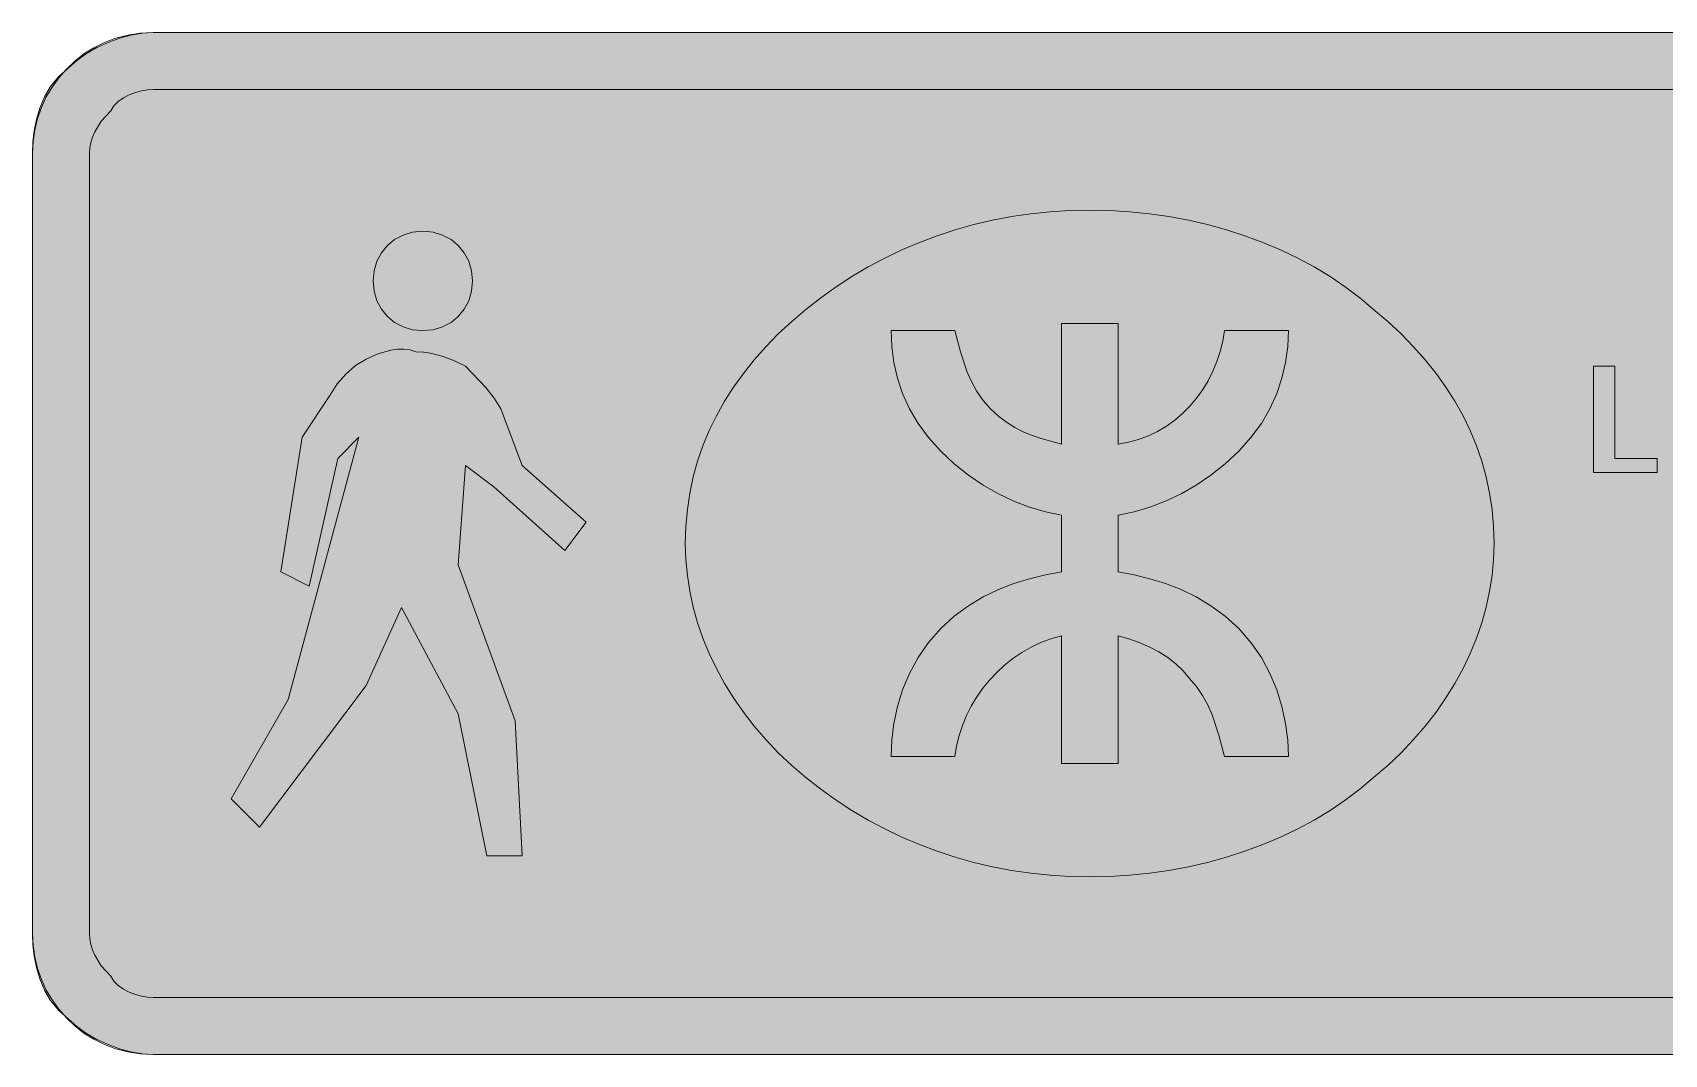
# Model space of a CAD drawing. Header units: metres. Extents: x 11 to 555, y 50 to 222.
# Drawn here: x 10.6 to 286.6, y 49.7 to 222.5 of the extents above; entities that cross this region are included whole.
import ezdxf

# ---------------------------------------------------------------- set-up
doc = ezdxf.new("R2010")
doc.units = ezdxf.units.M
for name, color, linetype, true_color in [('FILL_BLUE_0000FF', 7, 'Continuous', 0x0000ff), ('FILL_RED_FF0000', 7, 'Continuous', 0xff0000), ('FILL_WHITE_FFFFFF', 7, 'Continuous', 0xffffff), ('STROKE_BLUE_0000FF', 7, 'Continuous', 0x0000ff), ('STROKE_WHITE_FFFFFF', 7, 'Continuous', 0xffffff)]:
    doc.layers.add(name, color=color, linetype=linetype, true_color=true_color)

msp = doc.modelspace()

# ---------------------------------------------------------------- hatches: boundary and pattern name
at = {"layer": 'FILL_BLUE_0000FF', "true_color": 0x0000ff}
h = msp.add_hatch(color=7, dxfattribs=at)
h.dxf.hatch_style = 1
h.paths.add_polyline_path([(535.05, 212.88), (535.95, 212.82), (536.85, 212.65), (537.75, 212.37), (538.65, 211.98), (540.45, 210.85), (542.25, 209.28), (543.13, 207.48), (543.9, 205.68), (544.44, 203.88), (544.65, 202.08), (544.65, 70.08), (544.65, 66.48), (543.94, 65.58), (543.45, 64.68), (542.96, 63.78), (542.25, 62.88), (540.45, 61.23), (539.55, 60.69), (538.65, 60.48), (537.75, 60.29), (536.85, 59.88), (535.95, 59.47), (535.05, 59.28), (31.05, 59.28), (30.1, 59.34), (29.08, 59.5), (28.03, 59.79), (27, 60.18), (26.02, 60.69), (25.14, 61.3), (24.41, 62.04), (23.85, 62.88), (22.27, 64.68), (21.15, 66.48), (20.76, 67.38), (20.47, 68.28), (20.31, 69.18), (20.25, 70.08), (20.25, 202.08), (20.31, 202.98), (20.47, 203.88), (20.76, 204.78), (21.15, 205.68), (22.27, 207.48), (23.85, 209.28), (24.41, 210.12), (25.14, 210.85), (26.02, 211.47), (27, 211.98), (28.03, 212.37), (29.08, 212.65), (30.1, 212.82), (31.05, 212.88), (535.05, 212.88)])
at = {"layer": 'FILL_RED_FF0000', "true_color": 0xff0000}
h = msp.add_hatch(color=7, dxfattribs=at)
h.dxf.hatch_style = 1
h.paths.add_polyline_path([(186.09, 79.75), (182.76, 79.96), (179.47, 80.3), (176.21, 80.79), (173, 81.4), (169.83, 82.15), (166.72, 83.02), (163.65, 84.03), (160.64, 85.16), (157.69, 86.42), (154.81, 87.8), (151.99, 89.3), (149.24, 90.92), (146.56, 92.66), (143.97, 94.51), (141.45, 96.48), (139.05, 98.55), (136.78, 100.69), (134.67, 102.91), (132.69, 105.2), (130.87, 107.55), (129.19, 109.96), (127.67, 112.42), (126.3, 114.93), (125.08, 117.48), (124.02, 120.07), (123.12, 122.69), (122.38, 125.34), (121.8, 128), (121.39, 130.69), (121.13, 133.38), (121.05, 136.08), (121.13, 138.98), (121.39, 141.82), (121.8, 144.6), (122.38, 147.33), (123.12, 150), (124.02, 152.62), (125.08, 155.18), (126.3, 157.68), (127.67, 160.13), (129.19, 162.52), (130.87, 164.85), (132.69, 167.13), (134.67, 169.35), (136.78, 171.52), (139.05, 173.63), (141.45, 175.68), (143.97, 177.65), (146.56, 179.5), (149.24, 181.24), (151.99, 182.86), (154.81, 184.36), (157.69, 185.74), (160.64, 187), (163.65, 188.13), (166.72, 189.14), (169.83, 190.01), (173, 190.76), (176.21, 191.37), (179.47, 191.86), (182.76, 192.2), (186.09, 192.41), (189.45, 192.48), (192.82, 192.41), (196.19, 192.2), (199.54, 191.86), (202.86, 191.37), (206.14, 190.76), (209.38, 190.01), (212.57, 189.14), (215.7, 188.13), (218.76, 187), (221.74, 185.74), (224.63, 184.36), (227.42, 182.86), (230.11, 181.24), (232.68, 179.5), (235.13, 177.65), (237.45, 175.68), (239.85, 173.63), (242.12, 171.52), (244.23, 169.35), (246.21, 167.13), (248.03, 164.85), (249.71, 162.52), (251.23, 160.13), (252.6, 157.68), (253.82, 155.18), (254.88, 152.62), (255.78, 150), (256.52, 147.33), (257.1, 144.6), (257.51, 141.82), (257.77, 138.98), (257.85, 136.08), (257.77, 133.38), (257.51, 130.69), (257.1, 128), (256.52, 125.34), (255.78, 122.69), (254.88, 120.07), (253.82, 117.48), (252.6, 114.93), (251.23, 112.42), (249.71, 109.96), (248.03, 107.55), (246.21, 105.2), (244.23, 102.91), (242.12, 100.69), (239.85, 98.55), (237.45, 96.48), (235.13, 94.51), (232.68, 92.66), (230.11, 90.92), (227.42, 89.3), (224.63, 87.8), (221.74, 86.42), (218.76, 85.16), (215.7, 84.03), (212.57, 83.02), (209.38, 82.15), (206.14, 81.4), (202.86, 80.79), (199.54, 80.3), (196.19, 79.96), (192.82, 79.75), (189.45, 79.68), (186.09, 79.75)])
at = {"layer": 'FILL_WHITE_FFFFFF', "true_color": 0xffffff}
h = msp.add_hatch(color=7, dxfattribs=at)
h.dxf.hatch_style = 1
h.paths.add_polyline_path([(536.85, 222.37), (538.65, 222.05), (540.45, 221.53), (542.25, 220.83), (544.05, 219.96), (545.85, 218.94), (547.65, 217.77), (549.45, 216.48), (550.74, 215.02), (551.91, 213.39), (552.93, 211.61), (553.8, 209.73), (554.5, 207.8), (555.02, 205.85), (555.34, 203.93), (555.45, 202.08), (555.45, 70.08), (555.34, 68.23), (555.02, 66.31), (554.5, 64.36), (553.8, 62.43), (552.93, 60.55), (551.91, 58.77), (550.74, 57.14), (549.45, 55.68), (547.65, 54.39), (545.85, 53.22), (544.05, 52.2), (542.25, 51.33), (540.45, 50.63), (538.65, 50.11), (536.85, 49.79), (535.05, 49.68), (31.05, 49.68), (29.2, 49.79), (27.28, 50.11), (25.33, 50.63), (23.4, 51.33), (21.52, 52.2), (19.74, 53.22), (18.11, 54.39), (16.65, 55.68), (15.01, 57.14), (13.69, 58.77), (12.64, 60.55), (11.85, 62.43), (11.28, 64.36), (10.91, 66.31), (10.71, 68.23), (10.65, 70.08), (10.65, 202.08), (10.71, 203.93), (10.91, 205.85), (11.28, 207.8), (11.85, 209.73), (12.64, 211.61), (13.69, 213.39), (15.01, 215.02), (16.65, 216.48), (18.11, 217.77), (19.74, 218.94), (21.52, 219.96), (23.4, 220.83), (25.33, 221.53), (27.28, 222.05), (29.2, 222.37), (31.05, 222.48), (535.05, 222.48), (536.85, 222.37)])
h = msp.add_hatch(color=7, dxfattribs=at)
h.dxf.hatch_style = 1
h.paths.add_polyline_path([(84.89, 178.74), (84.41, 177.14), (83.66, 175.71), (82.65, 174.48), (81.42, 173.47), (79.99, 172.72), (78.39, 172.24), (76.65, 172.08), (74.91, 172.24), (73.31, 172.72), (71.88, 173.47), (70.65, 174.48), (69.64, 175.71), (68.89, 177.14), (68.41, 178.74), (68.25, 180.48), (68.41, 182.22), (68.89, 183.82), (69.64, 185.25), (70.65, 186.48), (71.88, 187.49), (73.31, 188.24), (74.91, 188.72), (76.65, 188.88), (78.39, 188.72), (79.99, 188.24), (81.42, 187.49), (82.65, 186.48), (83.66, 185.25), (84.41, 183.82), (84.89, 182.22), (85.05, 180.48), (84.89, 178.74)])
h = msp.add_hatch(color=7, dxfattribs=at)
h.dxf.hatch_style = 1
h.paths.add_polyline_path([(184.65, 140.88), (181.95, 141.44), (179.27, 142.23), (176.61, 143.24), (174, 144.48), (171.44, 145.94), (168.96, 147.63), (166.55, 149.54), (164.25, 151.68), (162.17, 153.98), (160.41, 156.39), (158.96, 158.87), (157.8, 161.43), (156.93, 164.04), (156.32, 166.7), (155.96, 169.38), (155.85, 172.08), (166.65, 172.08), (167.59, 168.5), (168.75, 165.03), (169.49, 163.37), (170.36, 161.79), (171.41, 160.28), (172.65, 158.88), (174, 157.64), (175.37, 156.59), (176.76, 155.72), (178.2, 154.98), (179.69, 154.36), (181.26, 153.82), (184.65, 152.88), (184.65, 173.28), (194.25, 173.28), (194.25, 152.88), (196.02, 153.19), (197.73, 153.66), (199.37, 154.27), (200.94, 155.04), (202.44, 155.93), (203.85, 156.95), (205.17, 158.09), (206.4, 159.33), (207.53, 160.67), (208.56, 162.1), (209.48, 163.61), (210.28, 165.2), (210.97, 166.85), (211.53, 168.55), (211.96, 170.3), (212.25, 172.08), (223.05, 172.08), (222.94, 169.38), (222.58, 166.7), (221.97, 164.04), (221.1, 161.43), (219.94, 158.87), (218.49, 156.39), (216.73, 153.98), (214.65, 151.68), (212.35, 149.54), (209.94, 147.63), (207.46, 145.94), (204.9, 144.48), (202.29, 143.24), (199.63, 142.23), (196.95, 141.44), (194.25, 140.88), (194.25, 131.28), (196.95, 130.77), (199.63, 130.12), (202.29, 129.3), (204.9, 128.28), (207.46, 127.04), (209.94, 125.54), (212.35, 123.77), (214.65, 121.68), (216.73, 119.32), (218.49, 116.79), (219.94, 114.11), (221.1, 111.33), (221.97, 108.5), (222.58, 105.65), (222.94, 102.83), (223.05, 100.08), (212.25, 100.08), (211.31, 103.66), (210.15, 107.13), (209.41, 108.79), (208.54, 110.37), (207.49, 111.88), (206.25, 113.28), (205.24, 114.57), (204.04, 115.75), (202.66, 116.82), (201.15, 117.78), (199.52, 118.62), (197.81, 119.35), (196.05, 119.97), (194.25, 120.48), (194.25, 98.88), (184.65, 98.88), (184.65, 120.48), (182.88, 119.96), (181.17, 119.31), (179.53, 118.53), (177.96, 117.63), (176.46, 116.62), (175.05, 115.5), (173.73, 114.29), (172.5, 112.98), (171.37, 111.59), (170.34, 110.12), (169.42, 108.58), (168.62, 106.98), (167.93, 105.32), (167.37, 103.61), (166.94, 101.86), (166.65, 100.08), (155.85, 100.08), (155.96, 102.83), (156.32, 105.65), (156.93, 108.5), (157.8, 111.33), (158.96, 114.11), (160.41, 116.79), (162.17, 119.32), (164.25, 121.68), (166.55, 123.77), (168.96, 125.54), (171.44, 127.04), (174, 128.28), (176.61, 129.3), (179.27, 130.12), (181.95, 130.77), (184.65, 131.28), (184.65, 140.88)])
h = msp.add_hatch(color=7, dxfattribs=at)
h.dxf.hatch_style = 1
h.paths.add_polyline_path([(82.65, 107.28), (73.05, 125.28), (67.05, 112.08), (49.05, 88.08), (44.25, 92.88), (53.85, 109.68), (65.85, 154.08), (62.25, 150.48), (57.45, 128.88), (52.65, 131.28), (56.25, 154.08), (61.05, 161.28), (62.16, 163.06), (63.6, 164.73), (65.27, 166.17), (67.05, 167.28), (69.04, 168.14), (71.25, 168.78), (72.37, 168.94), (73.46, 168.97), (74.5, 168.82), (75.45, 168.48), (76.75, 168.43), (77.94, 168.27), (80.1, 167.73), (82.03, 166.96), (83.85, 166.08), (87.3, 162.48), (88.74, 160.68), (89.85, 158.88), (93.45, 149.28), (104.25, 139.68), (100.65, 134.88), (88.65, 145.68), (83.85, 149.28), (82.65, 132.48), (92.25, 106.08), (93.45, 83.28), (87.45, 83.28), (82.65, 107.28)])
h = msp.add_hatch(color=7, dxfattribs=at)
h.dxf.hatch_style = 1
h.paths.add_polyline_path([(274.65, 166.08), (278.25, 166.08), (278.25, 150.48), (285.45, 150.48), (285.45, 148.08), (274.65, 148.08), (274.65, 166.08)])

# ---------------------------------------------------------------- linework, layer by layer
at = {"layer": 'FILL_BLUE_0000FF', "lineweight": 0, "true_color": 0x0000ff}
msp.add_lwpolyline([(535.05, 59.28), (31.05, 59.28), (30.1, 59.34), (29.08, 59.5), (28.03, 59.79), (27, 60.18), (26.02, 60.69), (25.14, 61.3), (24.41, 62.04), (23.85, 62.88), (22.27, 64.68), (21.15, 66.48), (20.76, 67.38), (20.47, 68.28), (20.31, 69.18), (20.25, 70.08), (20.25, 202.08), (20.31, 202.98), (20.47, 203.88), (20.76, 204.78), (21.15, 205.68), (22.27, 207.48), (23.85, 209.28), (24.41, 210.12), (25.14, 210.85), (26.02, 211.47), (27, 211.98), (28.03, 212.37), (29.08, 212.65), (30.1, 212.82), (31.05, 212.88), (535.05, 212.88)], dxfattribs=at)
at = {"layer": 'FILL_RED_FF0000', "lineweight": 0, "true_color": 0xff0000}
msp.add_lwpolyline([(186.09, 79.75), (182.76, 79.96), (179.47, 80.3), (176.21, 80.79), (173, 81.4), (169.83, 82.15), (166.72, 83.02), (163.65, 84.03), (160.64, 85.16), (157.69, 86.42), (154.81, 87.8), (151.99, 89.3), (149.24, 90.92), (146.56, 92.66), (143.97, 94.51), (141.45, 96.48), (139.05, 98.55), (136.78, 100.69), (134.67, 102.91), (132.69, 105.2), (130.87, 107.55), (129.19, 109.96), (127.67, 112.42), (126.3, 114.93), (125.08, 117.48), (124.02, 120.07), (123.12, 122.69), (122.38, 125.34), (121.8, 128), (121.39, 130.69), (121.13, 133.38), (121.05, 136.08), (121.13, 138.98), (121.39, 141.82), (121.8, 144.6), (122.38, 147.33), (123.12, 150), (124.02, 152.62), (125.08, 155.18), (126.3, 157.68), (127.67, 160.13), (129.19, 162.52), (130.87, 164.85), (132.69, 167.13), (134.67, 169.35), (136.78, 171.52), (139.05, 173.63), (141.45, 175.68), (143.97, 177.65), (146.56, 179.5), (149.24, 181.24), (151.99, 182.86), (154.81, 184.36), (157.69, 185.74), (160.64, 187), (163.65, 188.13), (166.72, 189.14), (169.83, 190.01), (173, 190.76), (176.21, 191.37), (179.47, 191.86), (182.76, 192.2), (186.09, 192.41), (189.45, 192.48), (192.82, 192.41), (196.19, 192.2), (199.54, 191.86), (202.86, 191.37), (206.14, 190.76), (209.38, 190.01), (212.57, 189.14), (215.7, 188.13), (218.76, 187), (221.74, 185.74), (224.63, 184.36), (227.42, 182.86), (230.11, 181.24), (232.68, 179.5), (235.13, 177.65), (237.45, 175.68), (239.85, 173.63), (242.12, 171.52), (244.23, 169.35), (246.21, 167.13), (248.03, 164.85), (249.71, 162.52), (251.23, 160.13), (252.6, 157.68), (253.82, 155.18), (254.88, 152.62), (255.78, 150), (256.52, 147.33), (257.1, 144.6), (257.51, 141.82), (257.77, 138.98), (257.85, 136.08), (257.77, 133.38), (257.51, 130.69), (257.1, 128), (256.52, 125.34), (255.78, 122.69), (254.88, 120.07), (253.82, 117.48), (252.6, 114.93), (251.23, 112.42), (249.71, 109.96), (248.03, 107.55), (246.21, 105.2), (244.23, 102.91), (242.12, 100.69), (239.85, 98.55), (237.45, 96.48), (235.13, 94.51), (232.68, 92.66), (230.11, 90.92), (227.42, 89.3), (224.63, 87.8), (221.74, 86.42), (218.76, 85.16), (215.7, 84.03), (212.57, 83.02), (209.38, 82.15), (206.14, 81.4), (202.86, 80.79), (199.54, 80.3), (196.19, 79.96), (192.82, 79.75), (189.45, 79.68)], close=True, dxfattribs=at)
at = {"layer": 'FILL_WHITE_FFFFFF', "lineweight": 0, "true_color": 0xffffff}
msp.add_lwpolyline([(535.05, 49.68), (31.05, 49.68), (29.2, 49.79), (27.28, 50.11), (25.33, 50.63), (23.4, 51.33), (21.52, 52.2), (19.74, 53.22), (18.11, 54.39), (16.65, 55.68), (15.01, 57.14), (13.69, 58.77), (12.64, 60.55), (11.85, 62.43), (11.28, 64.36), (10.91, 66.31), (10.71, 68.23), (10.65, 70.08), (10.65, 202.08), (10.71, 203.93), (10.91, 205.85), (11.28, 207.8), (11.85, 209.73), (12.64, 211.61), (13.69, 213.39), (15.01, 215.02), (16.65, 216.48), (18.11, 217.77), (19.74, 218.94), (21.52, 219.96), (23.4, 220.83), (25.33, 221.53), (27.28, 222.05), (29.2, 222.37), (31.05, 222.48), (535.05, 222.48)], dxfattribs=at)
for points in [[(84.89, 178.74), (84.41, 177.14), (83.66, 175.71), (82.65, 174.48), (81.42, 173.47), (79.99, 172.72), (78.39, 172.24), (76.65, 172.08), (74.91, 172.24), (73.31, 172.72), (71.88, 173.47), (70.65, 174.48), (69.64, 175.71), (68.89, 177.14), (68.41, 178.74), (68.25, 180.48), (68.41, 182.22), (68.89, 183.82), (69.64, 185.25), (70.65, 186.48), (71.88, 187.49), (73.31, 188.24), (74.91, 188.72), (76.65, 188.88), (78.39, 188.72), (79.99, 188.24), (81.42, 187.49), (82.65, 186.48), (83.66, 185.25), (84.41, 183.82), (84.89, 182.22), (85.05, 180.48)], [(184.65, 140.88), (181.95, 141.44), (179.27, 142.23), (176.61, 143.24), (174, 144.48), (171.44, 145.94), (168.96, 147.63), (166.55, 149.54), (164.25, 151.68), (162.17, 153.98), (160.41, 156.39), (158.96, 158.87), (157.8, 161.43), (156.93, 164.04), (156.32, 166.7), (155.96, 169.38), (155.85, 172.08), (166.65, 172.08), (167.59, 168.5), (168.75, 165.03), (169.49, 163.37), (170.36, 161.79), (171.41, 160.28), (172.65, 158.88), (174, 157.64), (175.37, 156.59), (176.76, 155.72), (178.2, 154.98), (179.69, 154.36), (181.26, 153.82), (184.65, 152.88), (184.65, 173.28), (194.25, 173.28), (194.25, 152.88), (196.02, 153.19), (197.73, 153.66), (199.37, 154.27), (200.94, 155.04), (202.44, 155.93), (203.85, 156.95), (205.17, 158.09), (206.4, 159.33), (207.53, 160.67), (208.56, 162.1), (209.48, 163.61), (210.28, 165.2), (210.97, 166.85), (211.53, 168.55), (211.96, 170.3), (212.25, 172.08), (223.05, 172.08), (222.94, 169.38), (222.58, 166.7), (221.97, 164.04), (221.1, 161.43), (219.94, 158.87), (218.49, 156.39), (216.73, 153.98), (214.65, 151.68), (212.35, 149.54), (209.94, 147.63), (207.46, 145.94), (204.9, 144.48), (202.29, 143.24), (199.63, 142.23), (196.95, 141.44), (194.25, 140.88), (194.25, 131.28), (196.95, 130.77), (199.63, 130.12), (202.29, 129.3), (204.9, 128.28), (207.46, 127.04), (209.94, 125.54), (212.35, 123.77), (214.65, 121.68), (216.73, 119.32), (218.49, 116.79), (219.94, 114.11), (221.1, 111.33), (221.97, 108.5), (222.58, 105.65), (222.94, 102.83), (223.05, 100.08), (212.25, 100.08), (211.31, 103.66), (210.15, 107.13), (209.41, 108.79), (208.54, 110.37), (207.49, 111.88), (206.25, 113.28), (205.24, 114.57), (204.04, 115.75), (202.66, 116.82), (201.15, 117.78), (199.52, 118.62), (197.81, 119.35), (196.05, 119.97), (194.25, 120.48), (194.25, 98.88), (184.65, 98.88), (184.65, 120.48), (182.88, 119.96), (181.17, 119.31), (179.53, 118.53), (177.96, 117.63), (176.46, 116.62), (175.05, 115.5), (173.73, 114.29), (172.5, 112.98), (171.37, 111.59), (170.34, 110.12), (169.42, 108.58), (168.62, 106.98), (167.93, 105.32), (167.37, 103.61), (166.94, 101.86), (166.65, 100.08), (155.85, 100.08), (155.96, 102.83), (156.32, 105.65), (156.93, 108.5), (157.8, 111.33), (158.96, 114.11), (160.41, 116.79), (162.17, 119.32), (164.25, 121.68), (166.55, 123.77), (168.96, 125.54), (171.44, 127.04), (174, 128.28), (176.61, 129.3), (179.27, 130.12), (181.95, 130.77), (184.65, 131.28)], [(82.65, 107.28), (73.05, 125.28), (67.05, 112.08), (49.05, 88.08), (44.25, 92.88), (53.85, 109.68), (65.85, 154.08), (62.25, 150.48), (57.45, 128.88), (52.65, 131.28), (56.25, 154.08), (61.05, 161.28), (62.16, 163.06), (63.6, 164.73), (65.27, 166.17), (67.05, 167.28), (69.04, 168.14), (71.25, 168.78), (72.37, 168.94), (73.46, 168.97), (74.5, 168.82), (75.45, 168.48), (76.75, 168.43), (77.94, 168.27), (80.1, 167.73), (82.03, 166.96), (83.85, 166.08), (87.3, 162.48), (88.74, 160.68), (89.85, 158.88), (93.45, 149.28), (104.25, 139.68), (100.65, 134.88), (88.65, 145.68), (83.85, 149.28), (82.65, 132.48), (92.25, 106.08), (93.45, 83.28), (87.45, 83.28)], [(274.65, 166.08), (278.25, 166.08), (278.25, 150.48), (285.45, 150.48), (285.45, 148.08), (274.65, 148.08)]]:
    msp.add_lwpolyline(points, close=True, dxfattribs=at)
at = {"layer": 'STROKE_BLUE_0000FF', "lineweight": 0, "true_color": 0x0000ff}
msp.add_lwpolyline([(535.05, 49.68), (31.05, 49.68), (28.84, 49.79), (26.73, 50.11), (24.71, 50.64), (22.8, 51.35), (21, 52.24), (19.32, 53.29), (17.77, 54.49), (16.35, 55.83), (15.07, 57.3), (13.94, 58.88), (12.96, 60.56), (12.15, 62.34), (11.5, 64.19), (11.03, 66.1), (10.75, 68.07), (10.65, 70.08), (10.65, 202.08), (10.75, 204.09), (11.03, 206.06), (11.5, 207.97), (12.15, 209.82), (12.96, 211.6), (13.94, 213.28), (15.07, 214.86), (16.35, 216.33), (17.77, 217.67), (19.32, 218.87), (21, 219.92), (22.8, 220.81), (24.71, 221.52), (26.73, 222.05), (28.84, 222.37), (31.05, 222.48), (535.05, 222.48)], dxfattribs=at)
at = {"layer": 'STROKE_WHITE_FFFFFF', "lineweight": 0, "true_color": 0xffffff}
for points in [[(154.05, 173.12), (154.05, 173.12)], [(184.05, 173.12), (184.05, 173.12)], [(214.05, 173.12), (214.05, 173.12)], [(184.05, 143.12), (184.05, 143.12)], [(184.05, 143.12), (184.05, 143.12)], [(184.05, 133.12), (184.05, 133.12)], [(194.05, 103.12), (194.05, 103.12)]]:
    msp.add_lwpolyline(points, dxfattribs=at)

doc.saveas('drawing.dxf')
